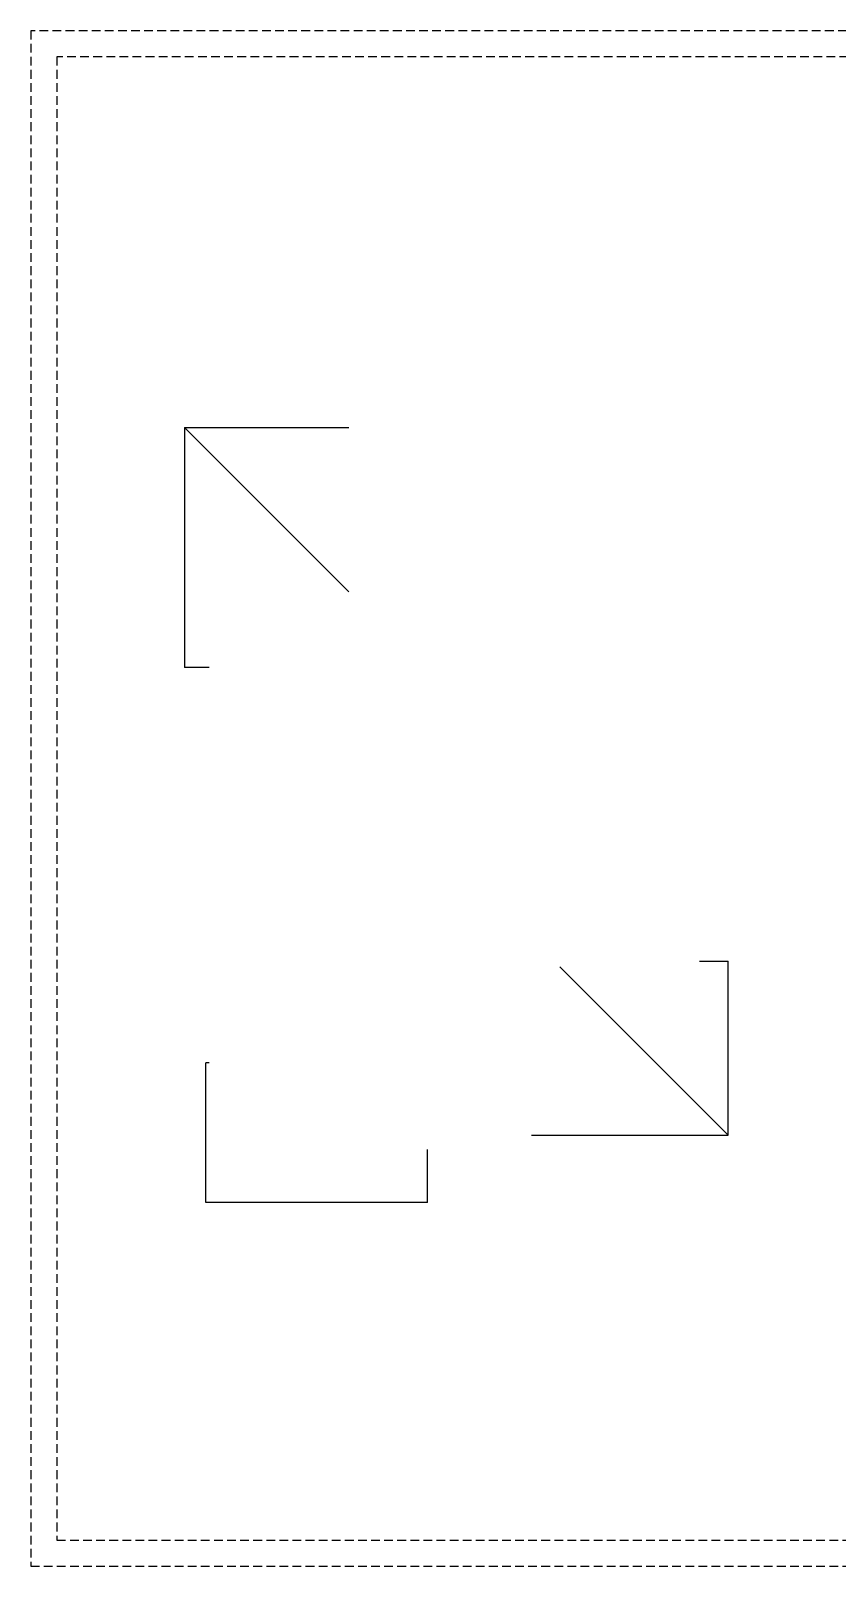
# Model space of a CAD drawing. Header units: inches. Extents: x 1062 to 6528, y -11616 to 5280.
# Drawn here: x 4896 to 5450, y -5280 to -4224 of the extents above; entities that cross this region are included whole.
import ezdxf
from ezdxf.enums import TextEntityAlignment as Align

# ---------------------------------------------------------------- set-up
doc = ezdxf.new("R2010")
doc.units = ezdxf.units.IN
doc.header["$LTSCALE"] = 24
doc.header["$MEASUREMENT"] = 0
doc.linetypes.add('HIDDEN', pattern=[0.375, 0.25, -0.125])
doc.layers.get('Defpoints').update_dxf_attribs({"color": 3, "linetype": 'HIDDEN'})
doc.layers.add('ROOF', color=3, linetype='CONTINUOUS')
doc.layers.add('TB', color=5, linetype='CONTINUOUS')
doc.styles.add('ROMANT', font='times.ttf')

# ---------------------------------------------------------------- blocks, each defined once
blk = doc.blocks.new('TB CAMDEN 11X17')
at = {"layer": 'Defpoints', "color": 5}
blk.add_lwpolyline([(-1632, 0), (0, 0), (0, 1056), (-1632, 1056)], close=True, dxfattribs=at)
at = {"layer": 'Defpoints', "color": 7, "linetype": 'HIDDEN'}
blk.add_lwpolyline([(-1614, 18), (-512, 18), (-512, 1038), (-1614, 1038)], close=True, dxfattribs=at)
at = {"layer": 'TB', "color": 6, "style": 'ROMANT'}
for tag, p in [('S.NAME.1', (-87, 440.4)), ('S.NAME.2', (-69, 440.4)), ('S.NAME.3', (-51, 440.4))]:
    blk.add_attdef(tag, text='', height=12, rotation=90, dxfattribs=at).set_placement(p, align=Align.MIDDLE_CENTER)
for tag, p in [('SCALE', (-72, 113.5)), ('S.NUMBER', (-72, 37.5))]:
    blk.add_attdef(tag, text='', height=8, dxfattribs=at).set_placement(p, align=Align.MIDDLE_CENTER)

msp = doc.modelspace()

# ---------------------------------------------------------------- linework, layer by layer
at = {"layer": 'ROOF'}
for p, q in [((5001.76861, -4496.86878), (5114.76861, -4609.86878)), ((5001.76861, -4496.86878), (5114.76861, -4496.86878)), ((5001.76861, -4496.86878), (5001.76861, -4661.86878)), ((5018.76861, -4661.86878), (5001.76861, -4661.86878)), ((5259.76861, -4867.86878), (5375.34004, -4983.44021)), ((5355.76861, -4863.86878), (5375.34004, -4863.86878)), ((5375.34004, -4983.44021), (5375.34004, -4863.86878)), ((5016.29361, -5029.86878), (5016.29361, -4933.86878)), ((5018.76861, -4933.86878), (5016.29361, -4933.86878)), ((5240.26861, -4983.44021), (5375.34004, -4983.44021)), ((5168.74361, -5029.86878), (5168.74361, -4993.36878)), ((5168.74361, -5029.86878), (5016.29361, -5029.86878))]:
    msp.add_line(p, q, dxfattribs=at)

# ---------------------------------------------------------------- block references
at = {"layer": 'TB'}
msp.add_blockref('TB CAMDEN 11X17', (6528, -5280), dxfattribs=at)

doc.saveas('drawing.dxf')
